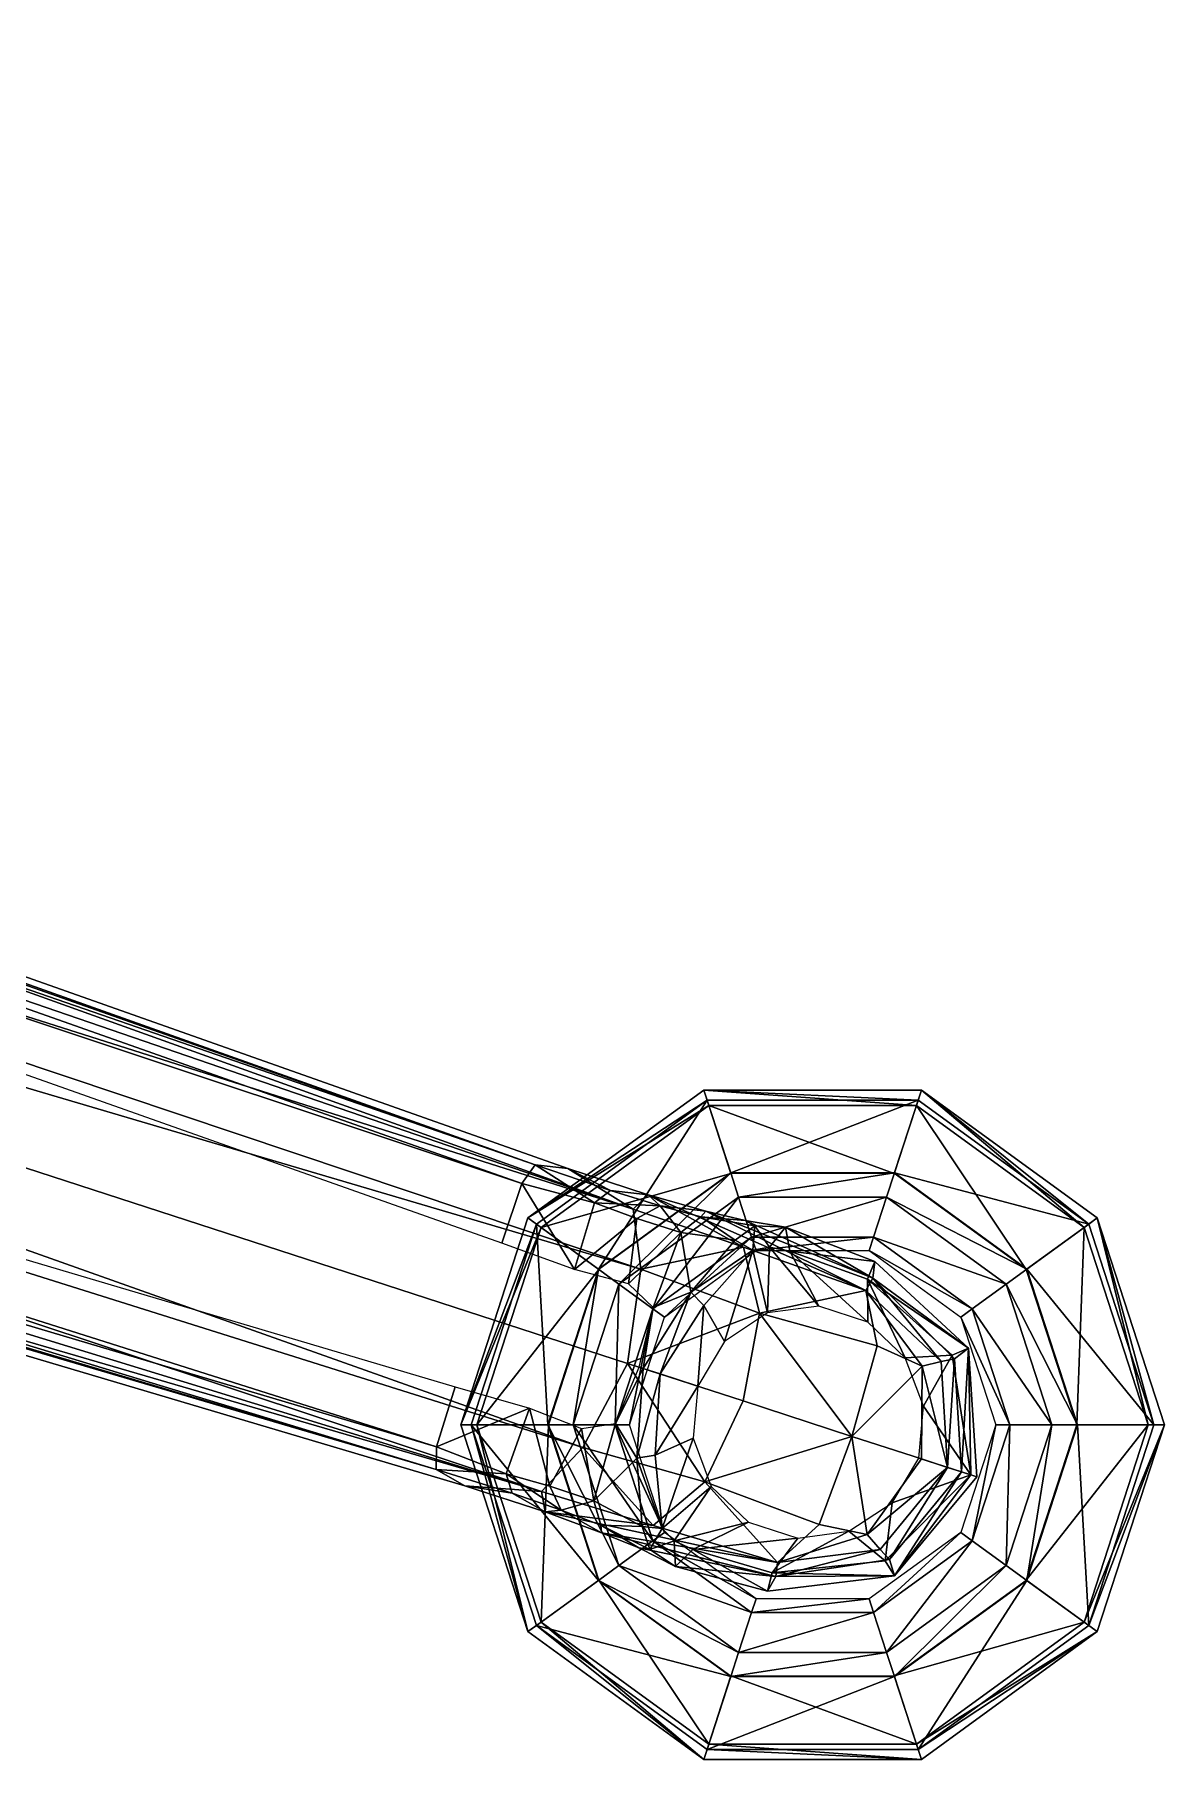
# Model space of a CAD drawing. Header units: inches. Extents: x -13.3 to 13.3, y -2.3 to 23.
# Drawn here: x 10.112 to 13.316, y 6.653 to 11.544 of the extents above; entities that cross this region are included whole.
import ezdxf

# ---------------------------------------------------------------- set-up
doc = ezdxf.new("R2010")
doc.units = ezdxf.units.IN
doc.header["$MEASUREMENT"] = 0
doc.layers.add('AFUSE-3D-042', color=42, linetype='Continuous')
doc.layers.add('AFUSE-3D-043', color=43, linetype='Continuous')

msp = doc.modelspace()

# ---------------------------------------------------------------- meshes
at = {"layer": 'AFUSE-3D-042'}
mesh = msp.add_polyface(dxfattribs=at)
corners = [(13.316, 7.6022, 0.102), (13.1254, 8.1887, 0.102), (12.6265, 8.5512, 0.102), (12.0098, 8.5512, 0.102), (11.5109, 8.1887, 0.102), (11.3203, 7.6022, 0.102), (11.5109, 7.0157, 0.102), (12.0098, 6.6532, 0.102), (12.6265, 6.6532, 0.102), (13.1254, 7.0157, 0.102), (13.316, 7.6022, 0.1522), (13.1254, 8.1887, 0.1522), (12.6265, 8.5512, 0.1522), (12.0098, 8.5512, 0.1522), (11.5109, 8.1887, 0.1522), (11.3203, 7.6022, 0.1522), (11.5109, 7.0157, 0.1522), (12.0098, 6.6532, 0.1522), (12.6265, 6.6532, 0.1522), (13.1254, 7.0157, 0.1522), (13.069, 7.6022, 0.289), (12.9256, 8.0435, 0.289), (12.5502, 8.3163, 0.289), (12.0861, 8.3163, 0.289), (11.7107, 8.0435, 0.289), (11.5673, 7.6022, 0.289), (11.7107, 7.1609, 0.289), (12.0861, 6.8881, 0.289), (12.5502, 6.8881, 0.289), (12.9256, 7.1609, 0.289), (13.286, 7.6022, 0.2028), (13.1011, 8.1711, 0.2028), (12.6172, 8.5227, 0.2028), (12.0191, 8.5227, 0.2028), (11.5352, 8.1711, 0.2028), (11.3503, 7.6022, 0.2028), (11.5352, 7.0333, 0.2028), (12.0191, 6.6818, 0.2028), (12.6172, 6.6818, 0.2028), (13.1011, 7.0333, 0.2028), (12.9968, 7.6022, 0.3924), (12.8672, 8.0011, 0.3924), (12.5278, 8.2476, 0.3924), (12.1084, 8.2476, 0.3924), (11.7691, 8.0011, 0.3924), (11.6395, 7.6022, 0.3924), (11.7691, 7.2033, 0.3924), (12.1084, 6.9568, 0.3924), (12.5278, 6.9568, 0.3924), (12.8672, 7.2033, 0.3924), (12.8777, 7.6022, 2.6379), (12.7708, 7.9311, 2.6379), (12.491, 8.1343, 2.6379), (12.1452, 8.1343, 2.6379), (11.8655, 7.9311, 2.6379), (11.7586, 7.6022, 2.6379), (11.8655, 7.2733, 2.6379), (12.1452, 7.0701, 2.6379), (12.491, 7.0701, 2.6379), (12.7708, 7.2733, 2.6379), (12.8375, 7.6022, 2.6929), (12.7383, 7.9075, 2.6929), (12.4786, 8.0961, 2.6929), (12.1577, 8.0961, 2.6929), (11.898, 7.9075, 2.6929), (11.7988, 7.6022, 2.6929), (11.898, 7.297, 2.6929), (12.1577, 7.1083, 2.6929), (12.4786, 7.1083, 2.6929), (12.7383, 7.297, 2.6929), (13.2699, 7.6022, 0.0477), (13.0881, 8.1617, 0.0477), (12.6123, 8.5074, 0.0477), (12.024, 8.5074, 0.0477), (11.5481, 8.1617, 0.0477), (11.3664, 7.6022, 0.0477), (11.5481, 7.0428, 0.0477), (12.024, 6.697, 0.0477), (12.6123, 6.697, 0.0477), (13.0881, 7.0428, 0.0477), (13.067, 7.6022, 0), (12.924, 8.0424, 0), (12.5496, 8.3145, 0), (12.0867, 8.3145, 0), (11.7123, 8.0424, 0), (11.5692, 7.6022, 0), (11.7123, 7.162, 0), (12.0867, 6.89, 0), (12.5496, 6.89, 0), (12.924, 7.162, 0)]
mesh.append_faces([[corners[k] for k in face] for face in [(0, 1, 11), (11, 10, 0), (1, 2, 12), (12, 11, 1), (2, 3, 13), (13, 12, 2), (3, 4, 14), (14, 13, 3), (4, 5, 15), (15, 14, 4), (5, 6, 16), (16, 15, 5), (6, 7, 17), (17, 16, 6), (7, 8, 18), (18, 17, 7), (8, 9, 19), (19, 18, 8), (9, 0, 10), (10, 19, 9), (11, 31, 30), (30, 10, 11), (12, 32, 31), (31, 11, 12), (13, 33, 32), (32, 12, 13), (14, 34, 33), (33, 13, 14), (15, 35, 34), (34, 14, 15), (16, 36, 35), (35, 15, 16), (17, 37, 36), (36, 16, 17), (18, 38, 37), (37, 17, 18), (19, 39, 38), (38, 18, 19), (10, 30, 39), (39, 19, 10), (21, 20, 30), (30, 31, 21), (22, 21, 31), (31, 32, 22), (23, 22, 32), (32, 33, 23), (24, 23, 33), (33, 34, 24), (25, 24, 34), (34, 35, 25), (26, 25, 35), (35, 36, 26), (27, 26, 36), (36, 37, 27), (28, 27, 37), (37, 38, 28), (29, 28, 38), (38, 39, 29), (20, 29, 39), (39, 30, 20), (20, 21, 41), (41, 40, 20), (21, 22, 42), (42, 41, 21), (22, 23, 43), (43, 42, 22), (23, 24, 44), (44, 43, 23), (24, 25, 45), (45, 44, 24), (25, 26, 46), (46, 45, 25), (26, 27, 47), (47, 46, 26), (27, 28, 48), (48, 47, 27), (28, 29, 49), (49, 48, 28), (29, 20, 40), (40, 49, 29), (40, 41, 51), (51, 50, 40), (41, 42, 52), (52, 51, 41), (42, 43, 53), (53, 52, 42), (43, 44, 54), (54, 53, 43), (44, 45, 55), (55, 54, 44), (45, 46, 56), (56, 55, 45), (46, 47, 57), (57, 56, 46), (47, 48, 58), (58, 57, 47), (48, 49, 59), (59, 58, 48), (49, 40, 50), (50, 59, 49), (50, 51, 61), (61, 60, 50), (51, 52, 62), (62, 61, 51), (52, 53, 63), (63, 62, 52), (53, 54, 64), (64, 63, 53), (54, 55, 65), (65, 64, 54), (55, 56, 66), (66, 65, 55), (56, 57, 67), (67, 66, 56), (57, 58, 68), (68, 67, 57), (58, 59, 69), (69, 68, 58), (59, 50, 60), (60, 69, 59), (1, 0, 70), (70, 71, 1), (2, 1, 71), (71, 72, 2), (3, 2, 72), (72, 73, 3), (4, 3, 73), (73, 74, 4), (5, 4, 74), (74, 75, 5), (6, 5, 75), (75, 76, 6), (7, 6, 76), (76, 77, 7), (8, 7, 77), (77, 78, 8), (9, 8, 78), (78, 79, 9), (0, 9, 79), (79, 70, 0), (71, 70, 80), (80, 81, 71), (72, 71, 81), (81, 82, 72), (73, 72, 82), (82, 83, 73), (74, 73, 83), (83, 84, 74), (75, 74, 84), (84, 85, 75), (76, 75, 85), (85, 86, 76), (77, 76, 86), (86, 87, 77), (78, 77, 87), (87, 88, 78), (79, 78, 88), (88, 89, 79), (70, 79, 89), (89, 80, 70)]], dxfattribs={"vtx2": -1})
at = {"layer": 'AFUSE-3D-043'}
mesh = msp.add_polyface(dxfattribs=at)
corners = [(0.8275, 9.9063, 5.4861), (1.0572, 10.1532, 5.502), (1.1032, 10.0899, 5.5339), (1.1227, 10.063, 5.9339), (0.9187, 9.8508, 5.9183), (11.5491, 7.4132, 3.9817), (2.1027, 10.309, 7.3127), (2.0817, 10.1752, 5.7844), (2.281, 10.4921, 7.661), (2.4284, 10.8191, 7.7574), (11.6664, 7.5379, 4.219), (1.7634, 10.2368, 5.8629), (1.7355, 10.3842, 7.4757), (1.3876, 10.1915, 5.9183), (1.35, 10.3317, 7.5837), (1.8175, 10.6424, 7.8767), (1.2513, 10.653, 8.0727), (1.0369, 10.1812, 7.6198), (0.8466, 10.4431, 8.1056), (11.2504, 7.4751, 3.1934), (2.0715, 10.2058, 5.411), (2.0794, 10.2658, 5.3582), (11.2512, 7.5398, 3.1377), (11.3322, 7.4288, 3.4404), (1.7413, 10.3312, 5.4314), (1.7481, 10.2705, 5.4779), (1.363, 10.2954, 5.4861), (1.3878, 10.2231, 5.5361), (2.1303, 10.4296, 5.3662), (1.7535, 10.524, 5.4526), (1.3275, 10.5604, 5.5156), (0.8861, 10.3887, 5.5266), (2.5264, 11.5437, 5.7844), (2.4648, 11.4231, 7.3127), (11.8091, 8.2134, 3.9817), (2.5013, 11.1702, 7.661), (11.8307, 8.0436, 4.219), (2.4713, 11.4718, 5.3582), (2.5002, 11.525, 5.411), (11.531, 8.3389, 3.1934), (2.4161, 11.3094, 5.3662), (11.4937, 8.2861, 3.1377)]
mesh.append_faces([[corners[k] for k in face] for face in [(0, 1, 2), (2, 3, 4), (5, 6, 7), (8, 6, 5), (9, 8, 10), (11, 7, 6), (6, 12, 11), (13, 11, 12), (12, 14, 13), (15, 12, 6), (6, 8, 15), (16, 14, 12), (3, 13, 14), (14, 17, 3), (18, 17, 14), (14, 16, 18), (19, 20, 21), (21, 22, 19), (19, 23, 7), (7, 20, 19), (24, 21, 20), (20, 25, 24), (26, 24, 25), (25, 27, 26), (2, 1, 26), (26, 27, 2), (13, 3, 2), (2, 27, 13), (11, 13, 27), (27, 25, 11), (7, 11, 25), (25, 20, 7), (22, 21, 28), (29, 28, 21), (21, 24, 29), (30, 29, 24), (24, 26, 30), (31, 30, 26), (26, 1, 31), (32, 33, 34), (34, 33, 35), (36, 35, 9), (37, 38, 39), (39, 38, 32), (40, 37, 41)]], dxfattribs={"vtx2": -1})
mesh = msp.add_polyface(dxfattribs=at)
corners = [(2.0817, 10.1752, 5.7844), (11.3322, 7.4288, 3.4404), (11.5491, 7.4132, 3.9817), (11.5597, 7.3554, 3.319), (11.8656, 7.3165, 3.8734), (11.6664, 7.5379, 4.219), (2.281, 10.4921, 7.661), (11.7936, 7.7761, 4.2971), (2.4284, 10.8191, 7.7574), (11.4495, 7.4631, 3.0404), (11.4661, 7.4081, 3.095), (11.2504, 7.4751, 3.1934), (11.2512, 7.5398, 3.1377), (11.605, 7.3604, 3.0051), (11.5732, 7.4285, 2.9595), (11.6979, 7.387, 2.8542), (11.7177, 7.3179, 2.8911), (11.8352, 7.3139, 2.6708), (11.7194, 7.296, 3.1586), (11.825, 7.253, 2.9894), (11.8197, 7.5072, 2.6758), (11.759, 7.6057, 2.8513), (11.663, 7.5921, 2.9438), (11.515, 7.6489, 3.0498), (11.305, 7.7102, 3.1431), (2.1303, 10.4296, 5.3662), (11.8091, 8.2134, 3.9817), (11.6244, 8.3283, 3.4404), (2.5264, 11.5437, 5.7844), (11.8517, 8.254, 3.319), (2.5013, 11.1702, 7.661), (11.8307, 8.0436, 4.219), (11.531, 8.3389, 3.1934), (11.4937, 8.2861, 3.1377), (2.4713, 11.4718, 5.3582), (11.6992, 8.2316, 3.0404), (11.745, 8.2663, 3.095), (11.8854, 8.2233, 3.0051), (11.8196, 8.1869, 2.9595), (11.7961, 8.0017, 2.9438), (11.643, 8.0428, 3.0498), (11.437, 8.1166, 3.1431), (2.4161, 11.3094, 5.3662)]
mesh.append_faces([[corners[k] for k in face] for face in [(0, 1, 2), (3, 4, 2), (2, 1, 3), (5, 2, 4), (2, 5, 6), (5, 7, 8), (9, 10, 11), (11, 12, 9), (13, 10, 9), (9, 14, 13), (15, 16, 13), (13, 14, 15), (16, 15, 17), (18, 13, 16), (16, 19, 18), (10, 3, 1), (1, 11, 10), (3, 10, 13), (13, 18, 3), (20, 17, 15), (15, 21, 20), (15, 14, 22), (22, 21, 15), (14, 9, 23), (23, 22, 14), (23, 9, 12), (12, 24, 23), (25, 24, 12), (26, 27, 28), (29, 27, 26), (30, 31, 26), (8, 7, 31), (32, 33, 34), (35, 33, 32), (32, 36, 35), (35, 36, 37), (36, 32, 27), (27, 29, 36), (28, 27, 32), (38, 39, 40), (40, 35, 38), (40, 41, 33), (33, 35, 40), (33, 41, 42)]], dxfattribs={"vtx2": -1})
mesh = msp.add_polyface(dxfattribs=at)
corners = [(11.7194, 7.296, 3.1586), (11.825, 7.253, 2.9894), (12.2135, 7.1717, 3.2537), (11.929, 7.2002, 2.7059), (12.2181, 7.2121, 3.7156), (11.8656, 7.3165, 3.8734), (11.5597, 7.3554, 3.319), (12.0124, 7.4405, 4.1025), (11.6664, 7.5379, 4.219), (12.1212, 7.6697, 4.1842), (11.7936, 7.7761, 4.2971), (11.8352, 7.3139, 2.6708), (11.8562, 7.2485, 2.6886), (11.7177, 7.3179, 2.8911), (11.8916, 7.3077, 2.6299), (11.9256, 7.2727, 2.6296), (11.9787, 7.2483, 2.6294), (11.8197, 7.5072, 2.6758), (11.8719, 7.5162, 2.6296), (11.8374, 7.7619, 2.6864), (11.8857, 7.7462, 2.6304), (11.759, 7.6057, 2.8513), (11.8262, 7.7655, 2.7849), (12.0306, 7.4272, 2.6292), (12.1365, 7.3259, 2.6306), (11.9791, 7.5644, 2.6283), (11.9926, 7.7115, 2.628), (11.8091, 8.2134, 3.9817), (12.122, 8.1056, 3.8734), (11.8517, 8.254, 3.319), (11.8307, 8.0436, 4.219), (12.1679, 7.919, 4.1025), (11.8854, 8.2233, 3.0051), (11.8196, 8.1869, 2.9595), (11.6992, 8.2316, 3.0404), (11.9449, 8.1472, 2.8542), (12.0015, 8.1914, 2.8911), (12.0989, 8.1256, 2.6708), (12.0158, 8.2081, 3.1586), (11.745, 8.2663, 3.095), (11.9728, 7.9783, 2.6758), (11.8658, 7.9343, 2.8513), (12.0097, 7.9404, 2.6296), (11.7961, 8.0017, 2.9438)]
mesh.append_faces([[corners[k] for k in face] for face in [(0, 1, 2), (2, 1, 3), (4, 5, 6), (6, 0, 4), (5, 7, 8), (7, 9, 10), (10, 8, 7), (11, 12, 13), (12, 3, 1), (1, 13, 12), (12, 11, 14), (14, 15, 12), (3, 12, 15), (15, 16, 3), (17, 18, 14), (14, 11, 17), (17, 19, 20), (20, 18, 17), (19, 17, 21), (21, 22, 19), (15, 14, 23), (16, 15, 24), (14, 18, 25), (25, 23, 14), (18, 20, 26), (26, 25, 18), (27, 28, 29), (28, 27, 30), (31, 30, 10), (32, 33, 34), (35, 33, 32), (32, 36, 35), (37, 35, 36), (36, 32, 38), (29, 38, 32), (32, 39, 29), (40, 41, 35), (35, 37, 40), (40, 42, 20), (20, 19, 40), (35, 41, 43), (43, 33, 35), (19, 22, 41), (41, 40, 19), (26, 20, 42)]], dxfattribs={"vtx2": -1})
mesh = msp.add_polyface(dxfattribs=at)
corners = [(12.4885, 8.0183, 3.2537), (12.1265, 8.1809, 2.9894), (12.0158, 8.2081, 3.1586), (12.4686, 7.9829, 3.7156), (12.2417, 8.1624, 2.7059), (12.4943, 8.0654, 2.7371), (11.8517, 8.254, 3.319), (12.122, 8.1056, 3.8734), (12.7597, 7.819, 2.7214), (12.7207, 7.7891, 3.2715), (12.6831, 7.7818, 3.7073), (12.1679, 7.919, 4.1025), (12.5012, 7.8263, 3.9663), (11.8307, 8.0436, 4.219), (11.7936, 7.7761, 4.2971), (12.1212, 7.6697, 4.1842), (12.6284, 7.7688, 3.8806), (12.0015, 8.1914, 2.8911), (12.1543, 8.1662, 2.6886), (12.0989, 8.1256, 2.6708), (12.4739, 8.0154, 2.6301), (12.2536, 8.0944, 2.6294), (12.7134, 7.7999, 2.6309), (12.1963, 8.1058, 2.6296), (12.1482, 8.0974, 2.6299), (11.9728, 7.9783, 2.6758), (12.0097, 7.9404, 2.6296), (12.4297, 7.5694, 4.061), (12.7669, 7.4599, 2.6494), (12.581, 7.7922, 2.6335), (12.4751, 7.8935, 2.6321), (12.6325, 7.655, 2.6344), (12.3357, 7.9388, 2.6306), (12.1904, 7.9191, 2.6292), (12.0681, 7.8384, 2.6283), (11.9926, 7.7115, 2.628)]
mesh.append_faces([[corners[k] for k in face] for face in [(0, 1, 2), (2, 3, 0), (4, 1, 0), (0, 5, 4), (3, 2, 6), (6, 7, 3), (8, 5, 0), (0, 9, 8), (0, 3, 10), (10, 9, 0), (11, 12, 3), (3, 7, 11), (13, 11, 7), (14, 15, 11), (16, 10, 3), (3, 12, 16), (17, 18, 19), (2, 1, 17), (18, 17, 1), (1, 4, 18), (5, 20, 21), (21, 4, 5), (8, 22, 20), (20, 5, 8), (18, 23, 24), (24, 19, 18), (4, 21, 23), (23, 18, 4), (25, 19, 24), (24, 26, 25), (11, 15, 27), (27, 12, 11), (16, 12, 27), (28, 22, 8), (20, 29, 30), (30, 21, 20), (22, 31, 29), (29, 20, 22), (23, 32, 33), (33, 24, 23), (21, 30, 32), (32, 23, 21), (24, 33, 34), (34, 26, 24), (26, 34, 35)]], dxfattribs={"vtx2": -1})
mesh = msp.add_polyface(dxfattribs=at)
corners = [(12.2135, 7.1717, 3.2537), (12.2181, 7.2121, 3.7156), (11.7194, 7.296, 3.1586), (11.929, 7.2002, 2.7059), (12.1905, 7.1302, 2.7371), (12.5499, 7.1735, 2.7214), (12.536, 7.2207, 3.2715), (12.5099, 7.2487, 3.7073), (12.7402, 7.4685, 3.2514), (12.7005, 7.4814, 3.7085), (12.0124, 7.4405, 4.1025), (11.8656, 7.3165, 3.8734), (12.3366, 7.3196, 3.9663), (12.6269, 7.5054, 3.9171), (12.4732, 7.2914, 3.8806), (11.9787, 7.2483, 2.6294), (12.2033, 7.1827, 2.6301), (12.5238, 7.2162, 2.6309), (12.7834, 7.4545, 2.7293), (12.4297, 7.5694, 4.061), (12.1212, 7.6697, 4.1842), (12.7669, 7.4599, 2.6494), (12.2759, 7.2806, 2.6321), (12.4212, 7.3003, 2.6335), (12.5435, 7.381, 2.6344), (12.619, 7.5079, 2.6347), (12.0306, 7.4272, 2.6292), (12.1365, 7.3259, 2.6306), (11.9256, 7.2727, 2.6296), (12.7207, 7.7891, 3.2715), (12.6831, 7.7818, 3.7073), (12.6284, 7.7688, 3.8806), (12.7597, 7.819, 2.7214), (12.6325, 7.655, 2.6344), (12.7134, 7.7999, 2.6309)]
mesh.append_faces([[corners[k] for k in face] for face in [(0, 1, 2), (3, 4, 0), (5, 6, 0), (0, 4, 5), (0, 6, 7), (7, 1, 0), (6, 8, 9), (9, 7, 6), (10, 11, 1), (1, 12, 10), (9, 13, 14), (14, 7, 9), (14, 12, 1), (1, 7, 14), (4, 3, 15), (15, 16, 4), (5, 4, 16), (16, 17, 5), (8, 6, 5), (5, 18, 8), (10, 12, 19), (19, 20, 10), (19, 12, 14), (14, 13, 19), (5, 17, 21), (21, 18, 5), (16, 15, 22), (22, 23, 16), (17, 16, 23), (23, 24, 17), (21, 17, 24), (24, 25, 21), (26, 27, 28), (27, 22, 15), (29, 30, 9), (9, 8, 29), (9, 30, 31), (31, 13, 9), (8, 18, 32), (32, 29, 8), (19, 13, 31), (32, 18, 21), (21, 25, 33), (33, 34, 21)]], dxfattribs={"vtx2": -1})

doc.saveas('drawing.dxf')
